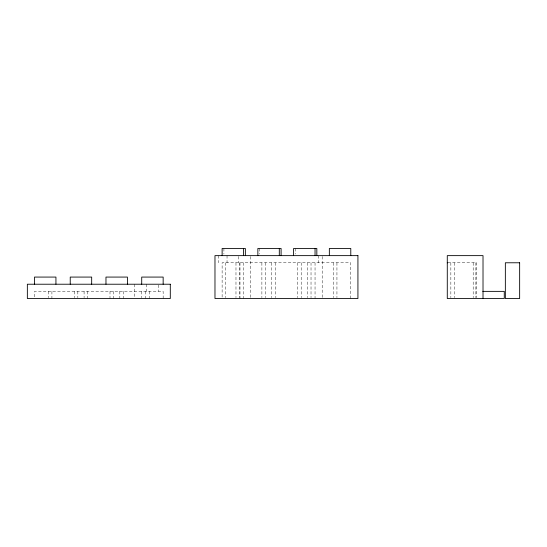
<?xml version="1.0" encoding="UTF-8"?>
<svg xmlns="http://www.w3.org/2000/svg" width="547" height="547" viewBox="0 0 547 547"><rect width="100%" height="100%" fill="white"/><g stroke="black" fill="none" stroke-linecap="round" stroke-linejoin="round"><path stroke-width="0.41" stroke-dasharray="2.73 2.05" d="M447.781 262.779L476.765 262.779L476.765 297.664M475.869 262.779L475.869 297.664M473.189 262.779L473.189 297.664M454.427 262.779L454.427 297.664M450.851 262.779L450.851 297.664M350.784 298.518L350.784 262.779L222.123 262.779L222.123 298.518M336.938 262.779L336.938 297.664M333.362 262.779L333.362 297.664M322.197 256.475L322.197 297.677M318.621 255.634L318.621 262.779M315.045 262.779L315.045 298.518M311.024 262.779L311.024 297.664M307.455 262.779L307.455 297.664M301.199 262.779L301.199 297.664M297.623 262.779L297.623 297.664M295.387 248.482L295.387 254.04M275.285 262.779L275.285 297.664M271.715 262.779L271.715 297.664M265.459 262.779L265.459 297.664M261.883 262.779L261.883 297.664M259.654 248.482L259.654 254.04M250.717 256.475L250.717 297.677M243.572 262.779L243.572 298.518M239.996 262.779L239.996 298.518M239.545 262.779L239.545 297.664M238.656 256.427L238.656 262.779M235.976 262.779L235.976 297.664M227.039 255.634L227.039 262.779M225.699 262.779L225.699 297.664M223.914 248.482L223.914 254.04M218.554 255.634L218.554 262.779M163.156 298.518L163.156 291.366L34.495 291.366L34.495 298.518M158.24 285.014L158.24 291.366M149.31 291.366L149.31 298.518M146.63 284.221L146.63 291.366M145.734 291.366L145.734 298.518M141.714 291.366L141.714 297.725M134.569 284.221L134.569 297.677M123.396 291.366L123.396 298.518M119.827 291.366L119.827 298.518M113.571 291.366L113.571 298.518M109.995 291.366L109.995 298.518M87.657 291.366L87.657 298.518M84.088 291.366L84.088 297.725M77.831 291.366L77.831 297.725M74.255 291.366L74.255 297.725M51.917 291.366L51.917 298.518M48.348 291.366L48.348 297.725"/><path stroke-width="0.82" d="M447.282 262.779L447.781 262.779M482.816 291.366L504.266 291.366L504.266 298.518L447.282 298.518L447.282 255.634L483.015 255.634L483.015 298.518M350.784 255.634L350.784 248.482L329.342 248.482L329.342 255.634M316.836 255.634L316.836 248.482L293.602 248.482L293.602 255.634M315.045 248.482L315.045 255.634M281.096 255.634L281.096 248.482L257.863 248.482L257.863 255.634M279.305 248.482L279.305 255.634M245.357 255.634L245.357 248.482L222.123 248.482L222.123 255.634M243.572 248.482L243.572 255.634M163.156 284.221L163.156 277.076L141.714 277.076L141.714 284.221M127.417 284.221L127.417 277.076L105.974 277.076L105.974 284.221M91.677 284.221L91.677 277.076L70.235 277.076L70.235 284.221M55.938 284.221L55.938 277.076L34.495 277.076L34.495 284.221M357.929 255.634L214.978 255.634L214.978 298.518L357.929 298.518L357.929 255.634M519.65 262.779L505.353 262.779L505.353 298.518L519.65 298.518L519.65 262.779M170.302 284.221L27.35 284.221L27.35 298.518L170.302 298.518L170.302 284.221"/></g></svg>
